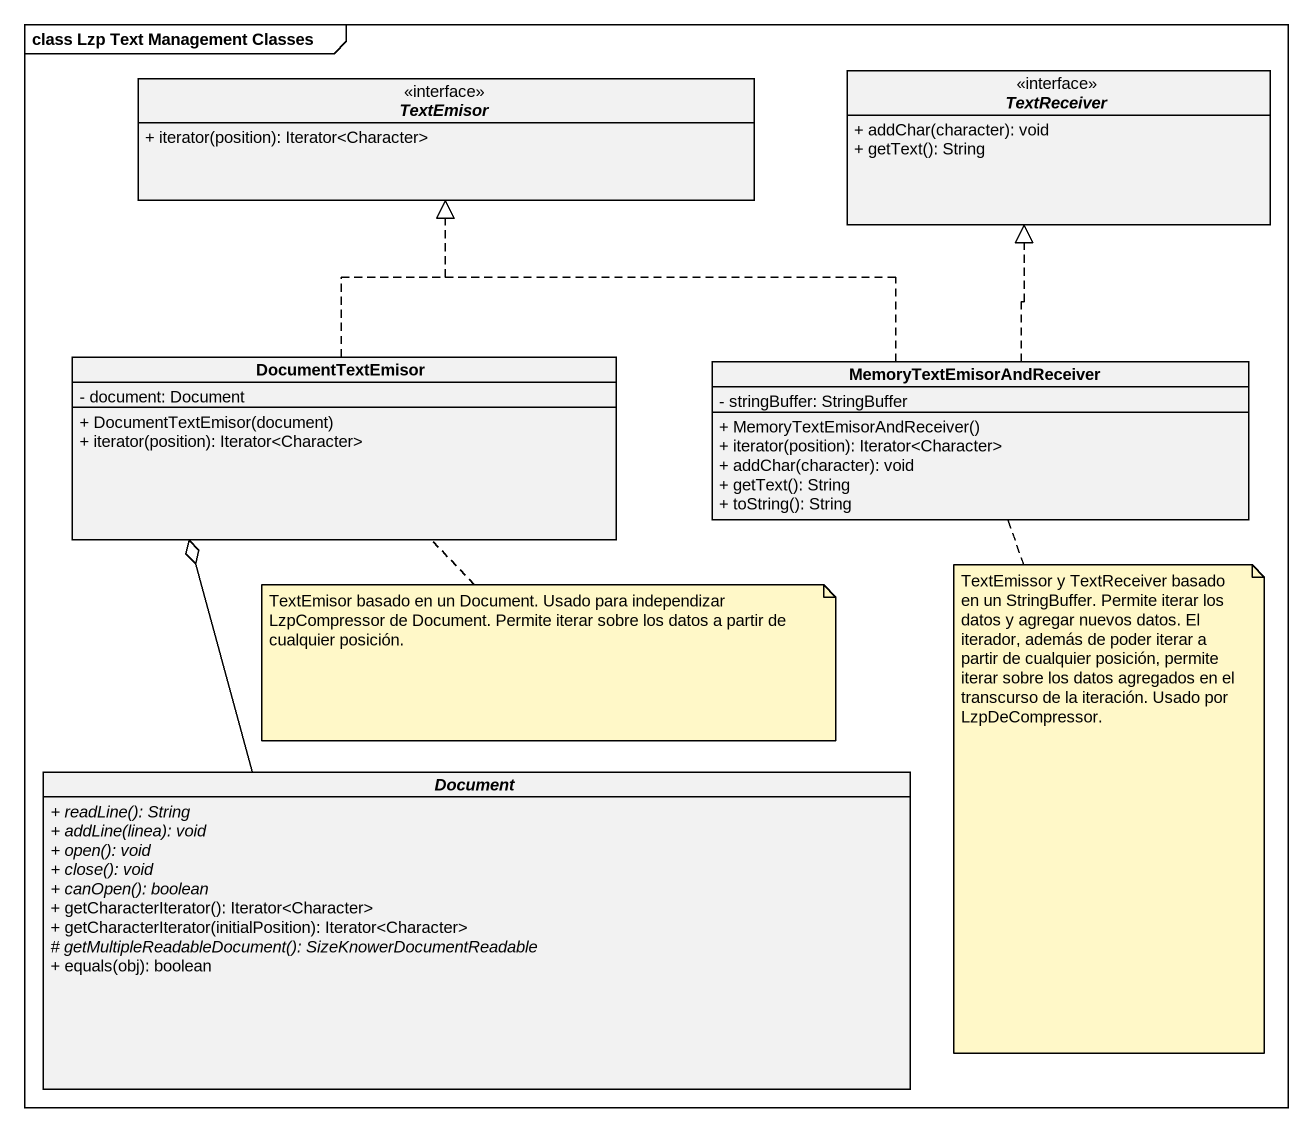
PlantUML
@startuml
mainframe class Lzp Text Management Classes
hide circle
hide empty members
skinparam classAttributeIconSize 0
interface TextEmisor <<interface>> {
  + iterator(position): Iterator<Character>
}
interface TextReceiver <<interface>> {
  + addChar(character): void
  + getText(): String
}
class DocumentTextEmisor {
  - document: Document
  + DocumentTextEmisor(document)
  + iterator(position): Iterator<Character>
}
class MemoryTextEmisorAndReceiver {
  - stringBuffer: StringBuffer
  + MemoryTextEmisorAndReceiver()
  + iterator(position): Iterator<Character>
  + addChar(character): void
  + getText(): String
  + toString(): String
}
abstract class Document {
  {abstract} + readLine(): String
  {abstract} + addLine(linea): void
  {abstract} + open(): void
  {abstract} + close(): void
  {abstract} + canOpen(): boolean
  + getCharacterIterator(): Iterator<Character>
  + getCharacterIterator(initialPosition): Iterator<Character>
  {abstract} # getMultipleReadableDocument(): SizeKnowerDocumentReadable
  + equals(obj): boolean
}
DocumentTextEmisor .up.|> TextEmisor
MemoryTextEmisorAndReceiver .left.|> TextEmisor
MemoryTextEmisorAndReceiver .up.|> TextReceiver
Document -up-o DocumentTextEmisor
note bottom of DocumentTextEmisor : TextEmisor basado en un Document. Usado para independizar LzpCompressor de Document. Permite iterar sobre los datos a partir de cualquier posición.
note bottom of MemoryTextEmisorAndReceiver : TextEmissor y TextReceiver basado en un StringBuffer. Permite iterar los datos y agregar nuevos datos. El iterador, además de poder iterar a partir de cualquier posición, permite iterar sobre los datos agregados en el transcurso de la iteración. Usado por LzpDeCompressor.
@enduml
